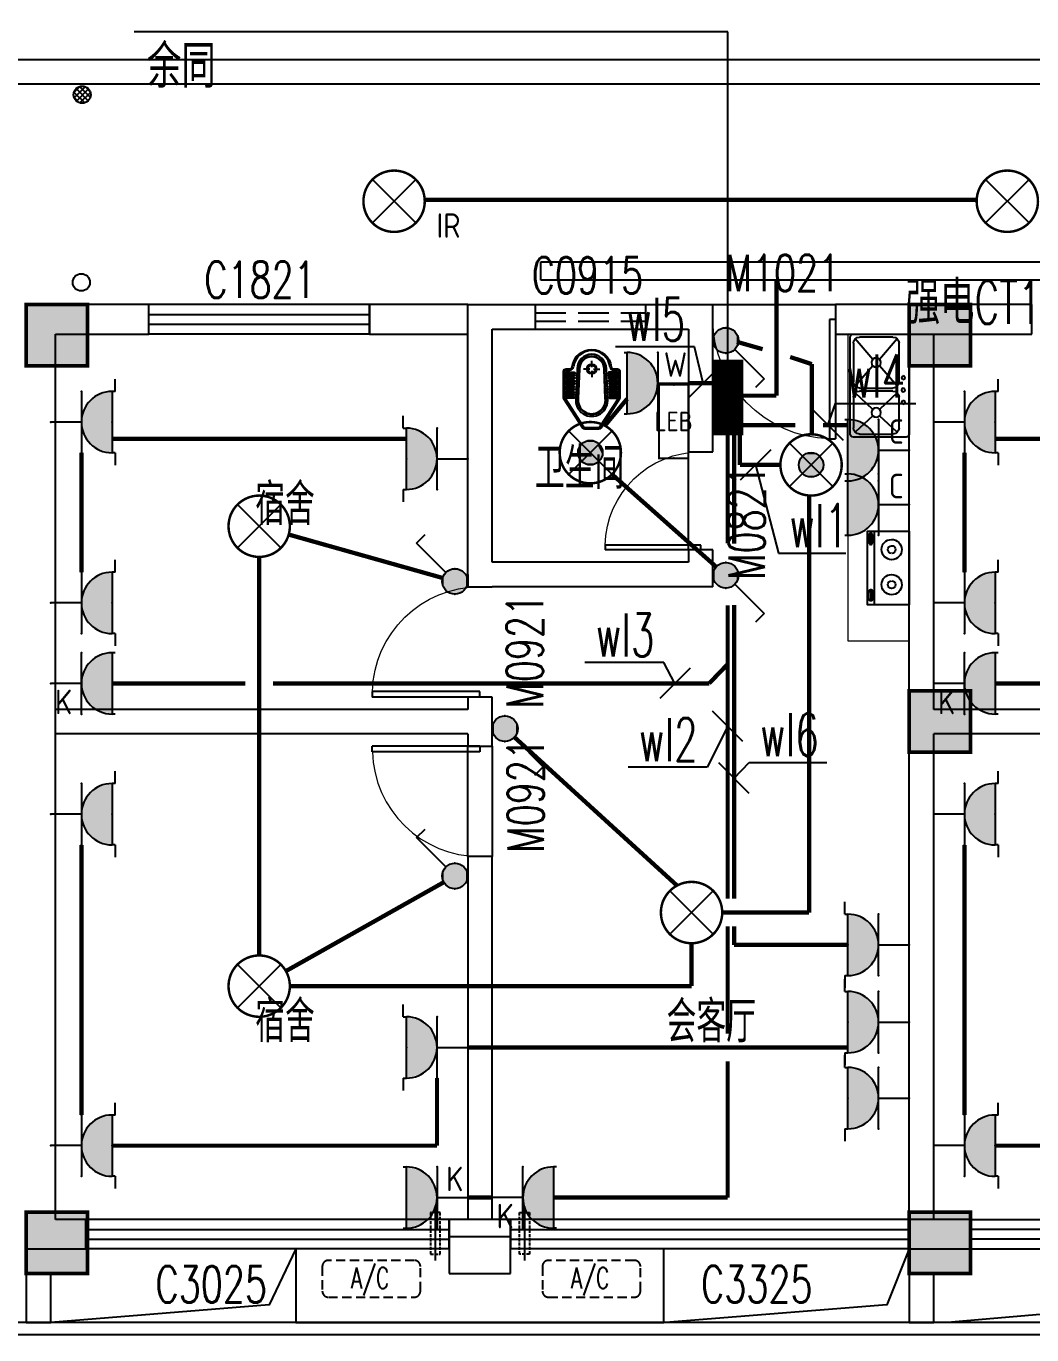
# Model space of a CAD drawing. Extents: x -9422388 to 15610651, y -1992469 to 953794.
# Drawn here: x -2665559 to -2657359, y -209906 to -199235 of the extents above; entities that cross this region are included whole.
import ezdxf
from ezdxf.enums import TextEntityAlignment as Align

# ---------------------------------------------------------------- set-up
doc = ezdxf.new("R2010")
doc.units = 0
doc.header["$LTSCALE"] = 1000
for name, pattern in [('( Hidden )', [0.375, 0.25, -0.125]), ('ACAD_ISO04W100', [30, 24, -3, 0, -3]), ('DASH', [0.35, 0.25, -0.1])]:
    doc.linetypes.add(name, pattern=pattern)
for name, color, linetype in [('A-ELEV-LIN-0.3', 30, 'Continuous'), ('A-ELEV-LIN-0.4', 40, 'Continuous'), ('A-FLOR-HVAC', 4, 'Continuous'), ('A-FLOR-OTHER2-ON', 83, 'Continuous'), ('A-SECT-DOOR', 141, 'Continuous'), ('C-KZ', 2, 'Continuous'), ('C-Z-HATCH', 253, 'Continuous'), ('CABLETRAY', 4, 'Continuous'), ('COLUMN', 9, 'Continuous'), ('DIM-插座', 3, 'Continuous'), ('DIM-照明', 3, 'Continuous'), ('DIM-箱柜', 3, 'Continuous'), ('EQUIP-插座', 3, 'Continuous'), ('EQUIP-照明', 3, 'Continuous'), ('EQUIP-箱柜', 3, 'Continuous'), ('PUB_TEXT', 7, 'Continuous'), ('TEL_TEXT', 7, 'Continuous'), ('WALL', 9, 'Continuous'), ('WALL-PARAPET', 6, 'Continuous'), ('WINDOW', 4, 'Continuous'), ('WINDOW_TEXT', 7, 'Continuous'), ('WIRE-插座', 5, 'Continuous'), ('WIRE-照明', 1, 'Continuous'), ('厨具', 4, 'Continuous'), ('洁具', 253, 'Continuous')]:
    doc.layers.add(name, color=color, linetype=linetype)
doc.layers.add('建筑底图', color=8, linetype='Continuous', lineweight=5)
doc.styles.add('_TCH_DIM', font='SIMPLEX', dxfattribs={"bigfont": 'GBCBIG'})
doc.styles.add('_TCH_WINDOW', font='SIMPLEX', dxfattribs={"height": 3.5, "bigfont": 'GBCBIG'})
doc.styles.add('_TEL_ATTDEF', font='GBENOR', dxfattribs={"width": 0.8, "height": 3, "bigfont": 'GBCBIG'})
doc.styles.add('_TEL_DIM', font='SIMPLEX', dxfattribs={"width": 0.8, "height": 3.5, "bigfont": 'HZTXT'})
doc.styles.get("Standard").update_dxf_attribs({"font": 'gbenor.shx', "bigfont": 'gbcbig.shx'})

# ---------------------------------------------------------------- blocks, each defined once
blk = doc.blocks.new('$plan$00002777')
at = {"layer": '厨具', "color": 0}
for p, q in [((-300, -284), (300, -284)), ((-267, -307), (-267, -318)), ((-257, -316), (-257, -333)), ((-192, -316), (-257, -316)), ((-192, -333), (-192, -316)), ((-176, -308), (-176, -318)), ((192, -308), (192, -318)), ((208, -316), (273, -316)), ((208, -333), (208, -316)), ((273, -316), (273, -333)), ((284, -307), (284, -318)), ((-257, -333), (-192, -333)), ((273, -333), (208, -333))]:
    blk.add_line(p, q, dxfattribs=at)
blk.add_lwpolyline([(300, 0), (-300, 0), (-300, -340), (300, -340)], close=True, dxfattribs=at)
for points in [[(-176, -308, 0.259034), (-178, -304, 0.076276), (-189, -299, 0.036515), (-203, -297, 0.026615), (-221, -296, 0.026615), (-240, -297, 0.036515), (-254, -299, 0.076276), (-265, -304, 0.259034), (-267, -308, 0.078462), (-267, -309, 0.056762)], [(-176, -318, 0.259034), (-178, -315, 0.076276), (-189, -310, 0.036515), (-203, -307, 0.026615), (-221, -306, 0.026615), (-240, -307, 0.036515), (-254, -310, 0.076276), (-265, -315, 0.259034), (-267, -318, 0.259034), (-265, -322, 0.056762), (-257, -326, 0.036515)], [(-192, -327, 0.008736), (-189, -327, 0.076276), (-178, -322, 0.259034), (-176, -318, 0.259034)], [(192, -308, -0.259034), (194, -304, -0.076276), (205, -299, -0.036515), (219, -297, -0.026615), (238, -296, -0.026615), (257, -297, -0.036515), (270, -299, -0.076276), (282, -304, -0.259034), (284, -308, -0.078462), (283, -309, -0.056762)], [(192, -318, -0.259034), (194, -315, -0.076276), (205, -310, -0.036515), (219, -307, -0.026615), (238, -306, -0.026615), (257, -307, -0.036515), (270, -310, -0.076276), (282, -315, -0.259034), (284, -318, -0.259034), (282, -322, -0.056762), (273, -326, -0.036515)], [(208, -327, -0.008736), (205, -327, -0.076276), (194, -322, -0.259034), (192, -318, -0.259034)]]:
    blk.add_lwpolyline(points, format="xyb", dxfattribs=at)
for centre, radius, start, end in [((-135, -143), 82.5, 0.964, 0), ((151, -143), 82.5, 180, 179.036), ((-135, -143), 31.6, 0.6532, 0), ((151, -143), 31.6, 180, 179.3468)]:
    blk.add_arc(centre, radius, start, end, dxfattribs=at)
blk = doc.blocks.new('$plan$00002871')
at = {"layer": '洁具', "color": 0}
for p, q in [((0, -475), (0, -423)), ((-15, -490), (-67, -490)), ((0, -505), (0, -557)), ((15, -490), (67, -490))]:
    blk.add_line(p, q, dxfattribs=at)
for points in [[(159, -508, -0.88995), (-159, -508, 0.380538), (-179, -491), (-210, -491, -0.414214), (-230, -471), (-230, -258, -0.144595), (-227, -247), (-73, -9, -0.254383), (-56, 0), (56, 0, -0.254383), (73, -9), (227, -247, -0.144595), (230, -258), (230, -471, -0.414214), (210, -491), (179, -491, 0.380538)], [(120, -491), (130, -252, 1.134994), (-130, -252), (-120, -491, 0.992594)], [(105, -490), (115, -251, 1.141146), (-115, -251), (-105, -490, 0.994896)], [(100, -490), (110, -251, 1.143479), (-110, -251), (-100, -490, 0.995777)], [(-149, -264, 1), (-149, -252), (-207, -252, 1), (-207, -264)], [(-148, -287, 1), (-148, -275), (-207, -275, 1), (-207, -287)], [(-147, -307, 1), (-147, -295), (-207, -295, 1), (-207, -307)], [(-146, -330, 1), (-146, -319), (-207, -319, 1), (-207, -330)], [(-149, -263, 1), (-149, -253), (-207, -253, 1), (-207, -263)], [(-148, -286, 1), (-148, -276), (-207, -276, 1), (-207, -286)], [(-147, -306, 1), (-147, -296), (-207, -296, 1), (-207, -306)], [(-146, -329, 1), (-146, -320), (-207, -320, 1), (-207, -329)], [(146, -330, -1), (146, -319), (207, -319, -1), (207, -330)], [(148, -287, -1), (148, -275), (207, -275, -1), (207, -287)], [(147, -307, -1), (147, -295), (207, -295, -1), (207, -307)], [(146, -329, -1), (146, -320), (207, -320, -1), (207, -329)], [(148, -286, -1), (148, -276), (207, -276, -1), (207, -286)], [(147, -306, -1), (147, -296), (207, -296, -1), (207, -306)], [(149, -264, -1), (149, -252), (207, -252, -1), (207, -264)], [(149, -263, -1), (149, -253), (207, -253, -1), (207, -263)], [(-146, -352, 1), (-146, -341), (-207, -341, 1), (-207, -352)], [(-145, -376, 1), (-145, -364), (-207, -364, 1), (-207, -376)], [(-144, -399, 1), (-144, -388), (-207, -388, 1), (-207, -399)], [(-143, -423, 1), (-143, -411), (-207, -411, 1), (-207, -423)], [(-146, -351, 1), (-146, -342), (-207, -342, 1), (-207, -351)], [(-145, -375, 1), (-145, -365), (-207, -365, 1), (-207, -375)], [(-144, -398, 1), (-144, -389), (-207, -389, 1), (-207, -398)], [(-143, -422, 1), (-143, -412), (-207, -412, 1), (-207, -422)], [(143, -423, -1), (143, -411), (207, -411, -1), (207, -423)], [(144, -399, -1), (144, -388), (207, -388, -1), (207, -399)], [(143, -422, -1), (143, -412), (207, -412, -1), (207, -422)], [(145, -376, -1), (145, -364), (207, -364, -1), (207, -376)], [(144, -398, -1), (144, -389), (207, -389, -1), (207, -398)], [(146, -352, -1), (146, -341), (207, -341, -1), (207, -352)], [(145, -375, -1), (145, -365), (207, -365, -1), (207, -375)], [(146, -351, -1), (146, -342), (207, -342, -1), (207, -351)], [(-141, -444, 1), (-141, -432), (-207, -432, 1), (-207, -444)], [(-141, -464, 1), (-141, -453), (-207, -453, 1), (-207, -464)], [(-141, -443, 1), (-141, -433), (-207, -433, 1), (-207, -443)], [(-141, -463, 1), (-141, -454), (-207, -454, 1), (-207, -463)], [(141, -444, -1), (141, -432), (207, -432, -1), (207, -444)], [(141, -464, -1), (141, -453), (207, -453, -1), (207, -464)], [(141, -443, -1), (141, -433), (207, -433, -1), (207, -443)], [(141, -463, -1), (141, -454), (207, -454, -1), (207, -463)]]:
    blk.add_lwpolyline(points, format="xyb", close=True, dxfattribs=at)
blk.add_lwpolyline([(-149, -507, 0.380538), (-179, -481), (-210, -481, -0.414214), (-220, -471), (-220, -258, -0.144595), (-218, -253), (-64, -15, -0.254383), (-56, -10), (56, -10, -0.254383), (64, -15), (218, -253, -0.144595), (220, -258), (220, -471, -0.414214), (210, -481), (179, -481, 0.380538), (149, -507, 0.380538)], format="xyb", dxfattribs=at)
for radius in [40, 31.7]:
    blk.add_circle((0, -490), radius, dxfattribs=at)
blk.add_arc((0, -490), 150, 186.665, 353.335, dxfattribs=at)
blk = doc.blocks.new('KTWJ1')
at = {"layer": 'A-FLOR-HVAC', "color": 0, "linetype": '( Hidden )', "ltscale": 0.3}
blk.add_lwpolyline([(152982, -14209, 0.414214), (153032, -14259), (153732, -14259, 0.414214), (153782, -14209), (153782, -14009, 0.414214), (153732, -13959), (153032, -13959, 0.414214), (152982, -14009)], format="xyb", close=True, dxfattribs=at)
at = {"layer": 'A-FLOR-HVAC', "color": 0, "style": '_TCH_WINDOW', "width": 0.705882}
blk.add_text('A/C', height=170, dxfattribs=at).set_placement((153214, -14188))
blk = doc.blocks.new('A$C0CF77FE4')
at = {"layer": 'A-FLOR-OTHER2-ON', "color": 0, "linetype": 'ACAD_ISO04W100', "ltscale": 5}
blk.add_line((40, 440), (40, 0), dxfattribs=at)
at = {"layer": 'A-FLOR-OTHER2-ON', "color": 0, "linetype": 'DASH', "ltscale": 0.1}
blk.add_lwpolyline([(0, 390), (80, 390), (80, 50), (0, 50)], close=True, dxfattribs=at)
blk = doc.blocks.new('$TCHSYS$WIN2D')
at = {"color": 0}
for p, q in [((-0.5, 0.5), (0.5, 0.5)), ((-0.5, 0.5), (-0.5, -0.5)), ((0.5, 0.5), (0.5, -0.5)), ((0.5, 0.1667), (-0.5, 0.1667)), ((0.5, -0.1667), (-0.5, -0.1667)), ((-0.5, -0.5), (0.5, -0.5))]:
    blk.add_line(p, q, dxfattribs=at)
blk = doc.blocks.new('$DorLib2D$00000001')
at = {"color": 0}
for p, q in [((0.45, 0.975), (0.5, 0.975)), ((0.45, 0), (0.45, 0.975)), ((0.5, 0), (0.5, 0.975)), ((0.5, 0), (0.45, 0))]:
    blk.add_line(p, q, dxfattribs=at)
at = {"color": 0, "lineweight": 13}
blk.add_arc((0.475, 0), 0.975, 91.4693, 180, dxfattribs=at)
blk = doc.blocks.new('$plan$00002763')
at = {"layer": '洁具', "color": 0}
for p, q in [((-381, -98), (-246, -241)), ((-345, -82), (-95, -82)), ((-59, -98), (-194, -241)), ((-6, -98), (161, -241)), ((30, -82), (345, -82)), ((381, -98), (214, -241)), ((-395, -405), (-395, -132)), ((-45, -132), (-45, -405)), ((-20, -405), (-20, -132)), ((395, -132), (395, -405)), ((-246, -297), (-381, -440)), ((-194, -297), (-59, -440)), ((161, -297), (-6, -440)), ((214, -297), (381, -440)), ((-95, -455), (-345, -455)), ((345, -455), (30, -455))]:
    blk.add_line(p, q, dxfattribs=at)
blk.add_lwpolyline([(-420, -25), (-420, -455, 0.200464), (-413, -473, 0.197353), (-395, -480), (395, -480, 0.19737), (413, -473, 0.200447), (420, -455), (420, -25, 0.200464), (413, -7, 0.197353), (395, 0), (-395, 0, 0.19737), (-413, -7, 0.200447), (-420, -25)], format="xyb", close=True, dxfattribs=at)
for centre, major_axis, start_param, end_param in [((-345, -132), (-50, 0), -1.570796, 0), ((-136, -48), (-14.2, 0), 3.141593, 9.424778), ((-95, -132), (-50, 0), 3.141593, 4.712389), ((-36, -48), (-15.1, 0), 3.141593, 9.424778), ((30, -132), (-50, 0), -1.570796, 0), ((64, -48), (-14.2, 0), 3.141593, 9.424778), ((345, -132), (-50, 0), 3.141593, 4.712389), ((-220, -269), (-38.6, 0), 3.141593, 9.424778), ((188, -269), (-38.6, 0), 3.141593, 9.424778), ((-345, -405), (50, 0), 3.141593, 4.712389), ((-95, -405), (50, 0), 4.712389, 6.283185), ((30, -405), (50, 0), 3.141593, 4.712389), ((345, -405), (50, 0), 4.712389, 6.283185)]:
    blk.add_ellipse(centre, major_axis=major_axis, ratio=0.9938, start_param=start_param, end_param=end_param, dxfattribs=at)
blk = doc.blocks.new('4444')
at = {"layer": 'A-ELEV-LIN-0.4'}
h = blk.add_hatch(dxfattribs=at)
h.set_pattern_fill('ANSI37', color=8, scale=20)
h.set_pattern_definition([(45, (828579.055, -10358), (-22.4506403, 22.4506403), []), (135, (828579.055, -10358), (-22.4506403, -22.4506403), [])])
edge = h.paths.add_edge_path()
edge.add_arc((1882886.5, -394362.6), 70, 0, 360)
at = {"layer": 'C-Z-HATCH'}
h = blk.add_hatch(color=8, dxfattribs=at)
h.dxf.hatch_style = 1
h.paths.add_polyline_path([(1882430.2, -396074.7), (1882930.2, -396074.7), (1882930.2, -396574.7), (1882430.2, -396574.7)])
h = blk.add_hatch(color=8, dxfattribs=at)
h.dxf.hatch_style = 1
h.paths.add_polyline_path([(1889630.2, -396074.7), (1890130.2, -396074.7), (1890130.2, -396574.7), (1889630.2, -396574.7)])
h = blk.add_hatch(color=8, dxfattribs=at)
h.dxf.hatch_style = 1
h.paths.add_polyline_path([(1889630.2, -399224.7), (1890130.2, -399224.7), (1890130.2, -399724.7), (1889630.2, -399724.7)])
h = blk.add_hatch(color=8, dxfattribs=at)
h.dxf.hatch_style = 1
h.paths.add_polyline_path([(1882430.2, -403474.7), (1882930.2, -403474.7), (1882930.2, -403974.7), (1882430.2, -403974.7)])
h = blk.add_hatch(color=8, dxfattribs=at)
h.dxf.hatch_style = 1
h.paths.add_polyline_path([(1889630.2, -403474.7), (1890130.2, -403474.7), (1890130.2, -403974.7), (1889630.2, -403974.7)])
at = {"color": 8}
blk.add_lwpolyline([(1889630.2, -396314.7), (1889130.2, -396314.7), (1889130.2, -398814.7), (1889630.2, -398814.7)], close=True, dxfattribs=at)
at = {"layer": 'A-ELEV-LIN-0.3', "color": 8}
for points in [[(1910300.1, -378228), (1910300.1, -378228, -0.4142136), (1910521.4, -377263.1), (1917469.5, -372908.3, -0.4142136), (1919537.1, -373382.6), (1932807.3, -394555, -0.2728148), (1932848.7, -396077.9), (1928630, -403701.1, -0.2728148), (1927317.5, -404474.7), (1876130.2, -404474.7, -0.4142134), (1874530.2, -402874.7), (1874530.2, -394774.7, -0.4142137), (1875230.2, -394074.7), (1875230.2, -394074.7)], [(1904230.2, -404374.7), (1876130.2, -404374.7, -0.4142134), (1874630.2, -402874.7), (1874630.2, -394774.7, -0.4142137), (1875230.2, -394174.7), (1875230.2, -394174.7)]]:
    blk.add_lwpolyline(points, format="xyb", dxfattribs=at)
for points in [[(1882430.2, -404374.7), (1882630.2, -404374.7), (1882630.2, -403974.7), (1882430.2, -403974.7)], [(1889630.2, -404374.7), (1889830.2, -404374.7), (1889830.2, -403974.7), (1889630.2, -403974.7)]]:
    blk.add_lwpolyline(points, close=True, dxfattribs=at)
at = {"layer": 'A-ELEV-LIN-0.4', "color": 8}
for points in [[(1884630.2, -403774.7), (1884412.7, -404229.5), (1882630.2, -404374.7)], [(1889630.2, -403774.7), (1889449, -404229.5), (1887643.5, -404374.7)], [(1891830.2, -403774.7), (1891612.7, -404229.5), (1889943.9, -404374.7)]]:
    blk.add_lwpolyline(points, dxfattribs=at)
for centre in [(1882886.5, -394362.6), (1882879.7, -395893.3)]:
    blk.add_circle(centre, 70, dxfattribs=at)
at = {"layer": 'A-SECT-DOOR', "color": 8}
blk.add_lwpolyline([(1885880.2, -403774.7), (1884630.2, -403774.7), (1884630.2, -404374.7), (1887630.2, -404374.7), (1887630.2, -403774.7), (1886380.2, -403774.7)], dxfattribs=at)
at = {"layer": 'C-KZ', "color": 8, "const_width": 30}
for points in [[(1882430.2, -396074.7), (1882930.2, -396074.7), (1882930.2, -396574.7), (1882430.2, -396574.7)], [(1889630.2, -396074.7), (1890130.2, -396074.7), (1890130.2, -396574.7), (1889630.2, -396574.7)], [(1889630.2, -399224.7), (1890130.2, -399224.7), (1890130.2, -399724.7), (1889630.2, -399724.7)], [(1882430.2, -403474.7), (1882930.2, -403474.7), (1882930.2, -403974.7), (1882430.2, -403974.7)], [(1889630.2, -403474.7), (1890130.2, -403474.7), (1890130.2, -403974.7), (1889630.2, -403974.7)]]:
    blk.add_lwpolyline(points, close=True, dxfattribs=at)
at = {"layer": 'COLUMN', "color": 8}
for p, q in [((1886380.2, -403674.7), (1885880.2, -403674.7)), ((1885880.2, -403674.7), (1885880.2, -403974.7)), ((1886380.2, -403974.7), (1886380.2, -403674.7)), ((1885880.2, -403974.7), (1886380.2, -403974.7))]:
    blk.add_line(p, q, dxfattribs=at)
at = {"layer": 'WALL', "color": 8}
for p, q in [((1883430.2, -396074.7), (1882430.2, -396074.7)), ((1883430.2, -396314.7), (1883430.2, -396074.7)), ((1886030.2, -396074.7), (1885230.2, -396074.7)), ((1885230.2, -396074.7), (1885230.2, -396314.7)), ((1886030.2, -396074.7), (1888030.2, -396074.7)), ((1886030.2, -398274.7), (1886030.2, -396074.7)), ((1888030.2, -397274.7), (1888030.2, -396074.7)), ((1888030.2, -396314.7), (1888030.2, -396074.7)), ((1889730.2, -396074.7), (1889030.2, -396074.7)), ((1889030.2, -396074.7), (1889030.2, -396314.7)), ((1890630.2, -396074.7), (1889730.2, -396074.7)), ((1890630.2, -396314.7), (1890630.2, -396074.7)), ((1886230.2, -396274.7), (1887830.2, -396274.7)), ((1886230.2, -398174.7), (1886230.2, -396274.7)), ((1887830.2, -396274.7), (1887830.2, -397274.7)), ((1882670.2, -396314.7), (1883430.2, -396314.7)), ((1882670.2, -399474.7), (1882670.2, -396314.7)), ((1885230.2, -396314.7), (1886030.2, -396314.7)), ((1889030.2, -396314.7), (1889730.2, -396314.7)), ((1889630.2, -399474.7), (1889630.2, -396314.7)), ((1889730.2, -396314.7), (1890630.2, -396314.7)), ((1889830.2, -399374.7), (1889830.2, -396314.7)), ((1887830.2, -397274.7), (1888030.2, -397274.7)), ((1888030.2, -398074.7), (1887830.2, -398074.7)), ((1887830.2, -398074.7), (1887830.2, -398174.7)), ((1888030.2, -398374.7), (1888030.2, -398074.7)), ((1887830.2, -398174.7), (1886230.2, -398174.7)), ((1886030.2, -398274.7), (1886030.2, -398374.7)), ((1886030.2, -398374.7), (1886230.2, -398374.7)), ((1888030.2, -398374.7), (1886230.2, -398374.7)), ((1886230.2, -399274.7), (1886030.2, -399274.7)), ((1886030.2, -399274.7), (1886030.2, -399374.7)), ((1886230.2, -399474.7), (1886230.2, -399274.7)), ((1886030.2, -399374.7), (1882670.2, -399374.7)), ((1893230.2, -399374.7), (1889830.2, -399374.7)), ((1882670.2, -403534.7), (1882670.2, -399474.7)), ((1886230.2, -399674.7), (1886230.2, -399474.7)), ((1889630.2, -403534.7), (1889630.2, -399474.7)), ((1886030.2, -399574.7), (1882670.2, -399574.7)), ((1886030.2, -399574.7), (1886030.2, -399674.7)), ((1893230.2, -399574.7), (1889830.2, -399574.7)), ((1889830.2, -403534.7), (1889830.2, -399574.7)), ((1886030.2, -399674.7), (1886230.2, -399674.7)), ((1886030.2, -400574.7), (1886030.2, -399674.7)), ((1886030.2, -399674.7), (1886230.2, -399674.7)), ((1886230.2, -399674.7), (1886230.2, -400574.7)), ((1886230.2, -400574.7), (1886030.2, -400574.7)), ((1886030.2, -400574.7), (1886030.2, -403534.7)), ((1886230.2, -400574.7), (1886030.2, -400574.7)), ((1886230.2, -403534.7), (1886230.2, -400574.7)), ((1882917.2, -403534.7), (1882670.2, -403534.7)), ((1882917.2, -403774.7), (1882917.2, -403534.7)), ((1886130.2, -403534.7), (1885880.2, -403534.7)), ((1885880.2, -403534.7), (1885880.2, -403674.7)), ((1886380.2, -403534.7), (1886130.2, -403534.7)), ((1886380.2, -403674.7), (1886380.2, -403534.7)), ((1889730.2, -403534.7), (1889630.2, -403534.7)), ((1889630.2, -403534.7), (1889630.2, -403774.7)), ((1890123.7, -403534.7), (1889730.2, -403534.7)), ((1890123.7, -403774.7), (1890123.7, -403534.7)), ((1882430.2, -403774.7), (1882917.2, -403774.7)), ((1889630.2, -403774.7), (1889730.2, -403774.7)), ((1889730.2, -403774.7), (1890123.7, -403774.7))]:
    blk.add_line(p, q, dxfattribs=at)
at = {"layer": 'WALL-PARAPET', "color": 8}
for p, q in [((1875230.2, -394074.7), (1904230.2, -394074.7)), ((1875430.2, -394274.7), (1904230.2, -394274.7))]:
    blk.add_line(p, q, dxfattribs=at)
at = {"layer": 'WINDOW', "color": 8, "linetype": 'DASH'}
for p, q in [((1886580.2, -396074.7, 900), (1886580.2, -396274.7, 900)), ((1887480.2, -396074.7, 900), (1887480.2, -396274.7, 900)), ((1886580.2, -396141.4, 900), (1887480.2, -396141.4, 900)), ((1886580.2, -396208.1, 900), (1887480.2, -396208.1, 900))]:
    blk.add_line(p, q, dxfattribs=at)
at = {"layer": 'WINDOW', "color": 8}
for p, q in [((1888030.2, -396074.7), (1889030.2, -396074.7)), ((1887830.2, -398074.7), (1887830.2, -397274.7))]:
    blk.add_line(p, q, dxfattribs=at)
at = {"color": 8, "rotation": 180}
blk.add_blockref('$plan$00002871', (1887041.9, -397089.8), dxfattribs=at)
at = {"layer": 'A-FLOR-HVAC', "color": 8}
for p in [(1731862.7, -389908.7), (1733657.2, -389908.7)]:
    blk.add_blockref('KTWJ1', p, dxfattribs=at)
at = {"layer": 'A-FLOR-OTHER2-ON', "color": 8, "linetype": 'DASH', "xscale": -1}
blk.add_blockref('A$C0CF77FE4', (1885806.3, -403867.7), dxfattribs=at)
at = {"layer": 'A-FLOR-OTHER2-ON', "color": 8, "linetype": 'DASH'}
blk.add_blockref('A$C0CF77FE4', (1886454, -403867.7), dxfattribs=at)
at = {"layer": 'WINDOW', "color": 8}
ref = blk.add_blockref('$DorLib2D$00000001', (1888530.2, -396194.7), dxfattribs=dict(at, xscale=1000, yscale=-1000, zscale=1000, rotation=359.9999999999907))
ref.add_attrib('A', 'M1021', (1888131.6, -395966), dxfattribs={"layer": 'WINDOW_TEXT', "color": 8, "height": 297.5, "style": '_TCH_WINDOW', "width": 0.705882})
ref = blk.add_blockref('$TCHSYS$WIN2D', (1884330.2, -396194.7), dxfattribs=dict(at, xscale=-1800, yscale=-240, zscale=-1800, rotation=359.9999999999926))
ref.add_attrib('A', 'C1821', (1883882.9, -396020.4), dxfattribs={"layer": 'WINDOW_TEXT', "color": 8, "height": 297.5, "style": '_TCH_WINDOW', "width": 0.705882})
ref = blk.add_blockref('$DorLib2D$00000001', (1887930.2, -397674.7), dxfattribs=dict(at, xscale=-800, yscale=800, zscale=-800, rotation=90.00000000000634))
ref.add_attrib('A', 'M0821', (1888453.9, -398319.7), dxfattribs={"layer": 'WINDOW_TEXT', "color": 8, "height": 297.5, "rotation": 90, "style": '_TCH_WINDOW', "width": 0.705882})
ref = blk.add_blockref('$DorLib2D$00000001', (1886130.2, -398824.7), dxfattribs=dict(at, xscale=-900, yscale=900, zscale=-900, rotation=90.00000000001111))
ref.add_attrib('A', 'M0921', (1886644.9, -399369.4), dxfattribs={"layer": 'WINDOW_TEXT', "color": 8, "height": 297.5, "rotation": 90, "style": '_TCH_WINDOW', "width": 0.705882})
ref = blk.add_blockref('$DorLib2D$00000001', (1886130.2, -400124.7), dxfattribs=dict(at, xscale=900, yscale=900, zscale=900, rotation=90.00000000000634))
ref.add_attrib('A', 'M0921', (1886652.1, -400544.4), dxfattribs={"layer": 'WINDOW_TEXT', "color": 8, "height": 297.5, "rotation": 90, "style": '_TCH_WINDOW', "width": 0.705882})
ref = blk.add_blockref('$DorLib2D$00000001', (1886130.2, -400124.7), dxfattribs=dict(at, xscale=900, yscale=900, zscale=900, rotation=90.00000000000634))
ref.add_attrib('A', 'M0921', (1886652.1, -400544.4), dxfattribs={"layer": 'WINDOW_TEXT', "color": 8, "height": 297.5, "rotation": 90, "style": '_TCH_WINDOW', "width": 0.705882})
ref = blk.add_blockref('$TCHSYS$WIN2D', (1884398.7, -403654.7), dxfattribs=dict(at, xscale=-2963, yscale=-240, zscale=-2963, rotation=359.9999999999926))
ref.add_attrib('A', 'C3025', (1883485.2, -404211.8), dxfattribs={"layer": 'WINDOW_TEXT', "color": 8, "height": 297.5, "style": '_TCH_WINDOW', "width": 0.705882})
ref = blk.add_blockref('$TCHSYS$WIN2D', (1888005.2, -403654.7), dxfattribs=dict(at, xscale=-3250, yscale=240, zscale=-3250, rotation=359.9999999999917))
ref.add_attrib('A', 'C3325', (1887933.4, -404210.7), dxfattribs={"layer": 'WINDOW_TEXT', "color": 8, "height": 297.5, "style": '_TCH_WINDOW', "width": 0.705882})
ref = blk.add_blockref('$TCHSYS$WIN2D', (1891605.2, -403654.7), dxfattribs=dict(at, xscale=-2963, yscale=-240, zscale=-2963, rotation=179.9999999999722))
ref.add_attrib('A', 'C3025', (1890704.9, -404210.3), dxfattribs={"layer": 'WINDOW_TEXT', "color": 8, "height": 297.5, "rotation": 360, "style": '_TCH_WINDOW', "width": 0.705882})
at = {"layer": '厨具', "color": 8, "yscale": -1, "rotation": 90.00000000000756}
blk.add_blockref('$plan$00002763', (1889630.2, -396734.7), dxfattribs=at)
at = {"layer": '厨具', "color": 8, "xscale": -1, "rotation": 270.0000000000076}
blk.add_blockref('$plan$00002777', (1889630.2, -398222.8), dxfattribs=at)
at = {"layer": 'PUB_TEXT', "color": 8, "style": '_TCH_DIM'}
for s, p in [('卫生间', (1886578.4, -397577.6)), ('宿舍', (1884297.7, -397871.8)), ('宿舍', (1884297.7, -402088.1)), ('会客厅', (1887651.9, -402091))]:
    blk.add_text(s, height=337.59, dxfattribs=at).set_placement(p)
at = {"layer": 'WINDOW_TEXT', "color": 8, "style": '_TCH_WINDOW', "width": 0.705882}
blk.add_text('C0915', height=297.5, dxfattribs=at).set_placement((1886552.6, -395984.1))
blk = doc.blocks.new('$equip$00002530')
for p, q in [((-0.354, 0.354), (0.354, -0.354)), ((0.354, 0.354), (-0.354, -0.354))]:
    blk.add_line(p, q)
at = {"const_width": 0.04}
blk.add_lwpolyline([(0, 0.5, -1), (0, -0.5, -1), (0, 0.5, -2.479085)], format="xyb", dxfattribs=at)
blk.add_circle((0, 0), 0.5)
for p in [(0, 0.5), (-0.5, 0), (0.5, 0), (0, -0.5)]:
    blk.add_point(p)
at = {"color": 7, "style": '_TEL_DIM', "flags": 1}
blk.add_attdef('A', text='', height=0.00002, dxfattribs=at).set_placement((0, 0), align=Align.MIDDLE_CENTER)
at = {"color": 7, "style": '_TEL_DIM'}
blk.add_attdef('$TEXT$', text='', height=0.4, dxfattribs=at).set_placement((0.887, -0.396), align=Align.MIDDLE_CENTER)
blk = doc.blocks.new('$equip$00002539')
for p, q in [((-0.354, 0.354), (0.354, -0.354)), ((0.354, 0.354), (-0.354, -0.354))]:
    blk.add_line(p, q)
at = {"const_width": 0.04}
blk.add_lwpolyline([(-0.5, 0, 1), (0.5, 0, 1), (-0.5, 0, 0.911406)], format="xyb", dxfattribs=at)
blk.add_circle((0, 0), 0.5)
for p in [(0, 0.5), (-0.5, 0), (0.5, 0), (0, -0.5)]:
    blk.add_point(p)
at = {"color": 7, "style": '_TEL_DIM', "flags": 1}
blk.add_attdef('A', text='', height=0.00002, dxfattribs=at).set_placement((0, 0), align=Align.MIDDLE_CENTER)
blk = doc.blocks.new('$equip$00002828')
for p, q in [((0.354, 0.354), (-0.354, -0.354)), ((-0.354, 0.354), (0.354, -0.354))]:
    blk.add_line(p, q)
at = {"const_width": 0.04}
blk.add_lwpolyline([(0.5, 0, -1), (-0.5, 0, -1), (0.5, 0, 1)], format="xyb", dxfattribs=at)
for radius in [0.5, 0.2]:
    blk.add_circle((0, 0), radius)
for p in [(0, 0.5), (-0.5, 0), (0.5, 0), (0, -0.5)]:
    blk.add_point(p)
for points in [[(-0.173, 0.1), (0.173, 0.1), (-0.2, 0), (0.2, 0)], [(-0.173, -0.1), (0.173, -0.1), (-0.2, 0), (0.2, 0)], [(-0.1, 0.173), (0.1, 0.173), (-0.173, 0.1), (0.173, 0.1)], [(0, 0.2), (0, 0.2), (-0.1, 0.173), (0.1, 0.173)], [(-0.1, -0.173), (0.1, -0.173), (-0.173, -0.1), (0.173, -0.1)], [(0, -0.2), (0, -0.2), (-0.1, -0.173), (0.1, -0.173)]]:
    blk.add_solid(points)
at = {"color": 7, "style": '_TEL_DIM', "flags": 1}
for tag in ['A', 'REMARK']:
    blk.add_attdef(tag, text='', height=0.00002, dxfattribs=at).set_placement((0, 0), align=Align.MIDDLE_CENTER)
blk = doc.blocks.new('$equip$00001764')
for p, q in [((-0.5, 1.05), (-0.5, 1)), ((-0.5, 1), (0.5, 1)), ((0.5, 1.05), (0.5, 1)), ((0.5, 0.5), (-0.5, 0.5)), ((0, 0.5), (0, 0))]:
    blk.add_line(p, q)
blk.add_arc((0, 1), 0.5, 180, 0)
for p in [(-0.5, 0.5), (0.5, 0.5), (0, 0)]:
    blk.add_point(p)
for points in [[(0.433, 0.75), (-0.433, 0.75), (0.5, 1), (-0.5, 1)], [(0.25, 0.567), (-0.25, 0.567), (0.433, 0.75), (-0.433, 0.75)], [(0, 0.5), (0, 0.5), (0.25, 0.567), (-0.25, 0.567)]]:
    blk.add_solid(points)
at = {"color": 7, "style": '_TEL_DIM'}
blk.add_attdef('$TEXT$', text='', height=0.4, dxfattribs=at).set_placement((0.303, 0.211), align=Align.MIDDLE_CENTER)
at = {"color": 7, "style": '_TEL_DIM', "flags": 1}
blk.add_attdef('A', text='', height=0.00002, dxfattribs=at).set_placement((0, 0), align=Align.MIDDLE_CENTER)
blk = doc.blocks.new('$equip$00001240')
for p, q in [((-0.5, 1.05), (-0.7, 1.05)), ((-0.5, 1.05), (-0.5, 1)), ((-0.5, 1), (0.5, 1)), ((0.5, 1.05), (0.7, 1.05)), ((0.5, 1.05), (0.5, 1)), ((-0.5, 0.5), (0.5, 0.5)), ((0, 0.5), (0, 0))]:
    blk.add_line(p, q)
blk.add_arc((0, 1), 0.5, 180, 0)
for points in [[(0.433, 0.75), (-0.433, 0.75), (0.5, 1), (-0.5, 1)], [(0.25, 0.567), (-0.25, 0.567), (0.433, 0.75), (-0.433, 0.75)], [(0, 0.5), (0, 0.5), (0.25, 0.567), (-0.25, 0.567)]]:
    blk.add_solid(points)
at = {"layer": 'EQUIP-照明'}
for p in [(0, 1), (-0.5, 0.5), (0.5, 0.5), (0, 0)]:
    blk.add_point(p, dxfattribs=at)
at = {"layer": 'EQUIP-照明', "flags": 9}
blk.add_attdef('A', (0, 0), '', height=0.00002, dxfattribs=at)
blk = doc.blocks.new('$equip$00001962')
for p, q in [((0.147, 0.356), (0.625, 0.833)), ((0.625, 0.833), (0.766, 0.692))]:
    blk.add_line(p, q)
blk.add_circle((0, 0.208), 0.208)
for p in [(0, 0.417), (-0.208, 0.208), (0, 0), (0.208, 0.208)]:
    blk.add_point(p)
for points in [[(-0.18, 0.313), (0.18, 0.313), (-0.208, 0.208), (0.208, 0.208)], [(-0.104, 0.389), (0.104, 0.389), (-0.18, 0.313), (0.18, 0.313)], [(0, 0.417), (0, 0.417), (-0.104, 0.389), (0.104, 0.389)], [(-0.18, 0.104), (0.18, 0.104), (-0.208, 0.208), (0.208, 0.208)], [(-0.104, 0.028), (0.104, 0.028), (-0.18, 0.104), (0.18, 0.104)], [(0, 0), (0, 0), (-0.104, 0.028), (0.104, 0.028)]]:
    blk.add_solid(points)
at = {"layer": 'TEL_TEXT', "style": '_TEL_DIM', "flags": 1}
blk.add_attdef('A', text='', height=0.00002, dxfattribs=at).set_placement((0, 0), align=Align.MIDDLE_CENTER)
blk = doc.blocks.new('*X41')
at = {"color": 0}
for p, q in [((-250, 32.8), (-82.8, 200)), ((-250, 68.2), (-118.2, 200)), ((-250, 103.6), (-153.6, 200)), ((-250, 138.9), (-188.9, 200)), ((-250, 174.3), (-224.3, 200)), ((-247.5, 0), (-47.5, 200)), ((-212.1, 0), (-12.1, 200)), ((-176.8, 0), (23.2, 200)), ((-141.4, 0), (58.6, 200)), ((-106.1, 0), (93.9, 200)), ((-70.7, 0), (129.3, 200)), ((-35.4, 0), (164.6, 200)), ((0, 0), (200, 200)), ((35.4, 0), (235.4, 200)), ((70.7, 0), (250, 179.3)), ((106.1, 0), (250, 143.9)), ((141.4, 0), (250, 108.6)), ((176.8, 0), (250, 73.2)), ((212.1, 0), (250, 37.9)), ((247.5, 0), (250, 2.5))]:
    blk.add_line(p, q, dxfattribs=at)
blk = doc.blocks.new('$equip$00002943')
for p, q in [((-0.75, 0.6), (-0.75, 0)), ((0.75, 0.6), (-0.75, 0.6)), ((0.75, 0), (0.75, 0.6)), ((-0.75, 0), (0.75, 0))]:
    blk.add_line(p, q)
for points, const_width in [([(-0.75, 0.3), (0.75, 0.3)], 0.6), ([(-0.75, 0.6), (-0.75, 0), (0.75, 0), (0.75, 0.6), (-0.75, 0.6), (-0.75, 0)], 0.04)]:
    blk.add_lwpolyline(points, dxfattribs=dict(const_width=const_width))
for p in [(0, 0.6), (-0.75, 0.3), (0.75, 0.3), (0, 0)]:
    blk.add_point(p)
at = {"xscale": 0.00300000000061118, "yscale": 0.00300000000061118, "zscale": 0.00300000000061118}
blk.add_blockref('*X41', (0, 0), dxfattribs=at)
at = {"color": 7, "style": '_TEL_DIM', "flags": 1}
for tag in ['A', 'REMARK']:
    blk.add_attdef(tag, text='', height=0.00002, dxfattribs=at).set_placement((0, 0), align=Align.MIDDLE_CENTER)
blk = doc.blocks.new('$equip$00002908')
for p, q in [((0.75, 0.6), (-0.75, 0.6)), ((-0.75, 0.6), (-0.75, 0)), ((0.75, 0), (0.75, 0.6)), ((-0.75, 0), (0.75, 0))]:
    blk.add_line(p, q)
at = {"const_width": 0.04}
blk.add_lwpolyline([(-0.75, 0.6), (-0.75, 0), (0.75, 0), (0.75, 0.6), (-0.75, 0.6), (-0.75, 0)], dxfattribs=at)
for p in [(0, 0.6), (-0.75, 0.3), (0.75, 0.3), (0, 0)]:
    blk.add_point(p)
at = {"color": 7, "style": '_TEL_DIM'}
blk.add_attdef('$TEXT$', text='', height=0.4, dxfattribs=at).set_placement((0, 0.3), align=Align.MIDDLE_CENTER)
at = {"color": 7, "style": '_TEL_DIM', "flags": 1}
for tag in ['A', 'REMARK']:
    blk.add_attdef(tag, text='', height=0.00002, dxfattribs=at).set_placement((0, 0), align=Align.MIDDLE_CENTER)

msp = doc.modelspace()

# ---------------------------------------------------------------- linework, layer by layer
at = {"layer": 'CABLETRAY'}
for p, q in [((-2661361.43383, -201307.04918), (-2661361.43383, -201157.04918)), ((-2661361.43383, -201157.04918), (-2638033.74016, -201157.04918)), ((-2638033.74016, -201307.04918), (-2661361.43383, -201307.04918))]:
    msp.add_line(p, q, dxfattribs=at)
at = {"layer": 'DIM-插座'}
for p, q in [((-2659914.19015, -202022.30549), (-2660161.67752, -202269.79287)), ((-2659145.67752, -202364.30549), (-2658898.19015, -202611.79287)), ((-2660144.69015, -204470.30549), (-2660392.17752, -204717.79287)), ((-2659714.99647, -205067.79287), (-2659962.48384, -204820.30549)), ((-2659662.27569, -205490.79287), (-2659909.76306, -205243.30549))]:
    msp.add_line(p, q, dxfattribs=at)
for points in [[(-2660108.93383, -201850.04918), (-2660753.26717, -201850.04918)], [(-2660037.93383, -202146.04918), (-2660108.93383, -201850.04918)], [(-2659021.93383, -202488.04918), (-2658958.74016, -202312.04918)], [(-2658958.74016, -202312.04918), (-2658303.74016, -202312.04918)], [(-2660358.43383, -204424.54918), (-2661002.76717, -204424.54918)], [(-2660268.43383, -204594.04918), (-2660358.43383, -204424.54918)], [(-2659838.74016, -204944.04918), (-2660006.93383, -205277.04918)], [(-2660006.93383, -205277.04918), (-2660651.26717, -205277.04918)], [(-2659786.01938, -205367.04918), (-2659663.43383, -205238.04918)], [(-2659663.43383, -205238.04918), (-2659029.76717, -205238.04918)]]:
    msp.add_lwpolyline(points, dxfattribs=at)
at = {"layer": 'DIM-照明'}
msp.add_line((-2659488.19015, -202689.05248), (-2659735.67752, -202936.53985), dxfattribs=at)
for points in [[(-2659611.93383, -202812.79617), (-2659423.93383, -203532.54918)], [(-2659423.93383, -203532.54918), (-2658875.6005, -203532.54918)]]:
    msp.add_lwpolyline(points, dxfattribs=at)
at = {"layer": 'DIM-箱柜'}
for p, q in [((-2659838.74016, -199282.11309), (-2664678.16174, -199282.11309)), ((-2659838.74016, -201962.79617), (-2659838.74016, -199282.11309))]:
    msp.add_line(p, q, dxfattribs=at)
at = {"layer": 'WIRE-插座', "linetype": 'Continuous', "const_width": 35}
for points in [[(-2660158.74016, -202146.04918), (-2659958.74016, -202146.04918)], [(-2659718.74016, -202488.04918), (-2659286.93383, -202488.04918)], [(-2659061.93383, -202488.04918), (-2658858.74016, -202488.04918)], [(-2664858.74016, -202601.04918), (-2662458.74016, -202601.04918)], [(-2659838.74016, -203452.54918), (-2659838.74016, -202562.79617)], [(-2659786.01938, -203454.54918), (-2659786.01938, -202562.79617)], [(-2657658.74016, -202601.04918), (-2655258.74016, -202601.04918)], [(-2665108.74016, -203687.54918), (-2665108.74016, -202713.54918)], [(-2657908.74016, -203687.54918), (-2657908.74016, -202713.54918)], [(-2659838.74016, -206350.29632), (-2659838.74016, -203956.54918)], [(-2659786.01938, -206350.29632), (-2659786.01938, -203954.54918)], [(-2659989.43383, -204594.04918), (-2659838.74016, -204437.54918)], [(-2664858.74016, -204594.04918), (-2663771.24024, -204594.04918)], [(-2663546.24024, -204594.04918), (-2659989.43383, -204594.04918)], [(-2657658.74016, -204594.04918), (-2656571.24024, -204594.04918)], [(-2665108.74016, -208113.54918), (-2665108.74016, -205911.04918)], [(-2657908.74016, -208113.54918), (-2657908.74016, -205911.04918)], [(-2659838.74016, -207450.29611), (-2659838.74016, -206575.29632)], [(-2659786.01938, -206726.04539), (-2659786.01938, -206575.29632)], [(-2659786.01938, -206726.04539), (-2658858.74016, -206726.04539)], [(-2661958.74016, -207562.79617), (-2658858.74016, -207562.79608)], [(-2659838.74016, -208786.54918), (-2659838.74016, -207675.29611)], [(-2662208.74016, -208363.54918), (-2662208.74016, -207812.79617)], [(-2664858.74016, -208363.54918), (-2662208.74016, -208363.54918)], [(-2657658.74016, -208363.54918), (-2655008.74016, -208363.54918)], [(-2661958.74016, -208786.54918), (-2661758.74016, -208786.54918)], [(-2661258.74016, -208786.54918), (-2659838.74016, -208786.54918)]]:
    msp.add_lwpolyline(points, dxfattribs=at)
at = {"layer": 'WIRE-照明', "linetype": 'Continuous', "const_width": 35}
for points in [[(-2662309.03426, -200650.68221), (-2657808.44727, -200650.68221)], [(-2659441.43383, -202248.23773), (-2659441.43383, -201307.04918)], [(-2659764.36251, -201808.9158), (-2659553.93383, -201868.88929)], [(-2659328.93383, -201933.01571), (-2659152.42946, -201991.04918)], [(-2659152.42946, -202562.87583), (-2659152.42946, -201991.04918)], [(-2660840.14333, -202492.71713), (-2660658.74016, -202274.04918)], [(-2659718.74016, -202248.23773), (-2659441.43383, -202248.23773)], [(-2659738.43383, -202812.79617), (-2659738.43383, -202562.79617)], [(-2659738.43383, -202812.79617), (-2659408.7402, -202812.79617)], [(-2660781.9635, -202889.57286), (-2659932.47547, -203643.64433)], [(-2659174.43383, -206462.79632), (-2659174.43383, -203062.3031)], [(-2663418.1236, -203380.64628), (-2662163.16375, -203734.52528)], [(-2663658.74024, -206812.79617), (-2663658.74024, -203562.79617)], [(-2661577.62047, -205033.00249), (-2660251.7222, -206242.65538)], [(-2663440.88083, -206940.1696), (-2662153.68158, -206215.64358)], [(-2659883.24027, -206462.79632), (-2659174.43383, -206462.79632)], [(-2660133.43383, -207062.79617), (-2660133.43383, -206712.79624)], [(-2663408.74024, -207062.79617), (-2660133.43383, -207062.79617)]]:
    msp.add_lwpolyline(points, dxfattribs=at)

# ---------------------------------------------------------------- block references
at = {"layer": 'EQUIP-插座'}
ref = msp.add_blockref('$equip$00001764', (-2660158.74016, -202146.04918), dxfattribs=dict(at, xscale=500, yscale=500, zscale=500, rotation=90))
ref.add_attrib('$TEXT$', 'W', dxfattribs={"layer": '0', "color": 7, "height": 200, "style": '_TEL_ATTDEF'}).set_placement((-2660264.25042, -201994.5194), align=Align.MIDDLE_CENTER)
at = {"layer": 'EQUIP-插座', "xscale": 500, "yscale": 500, "zscale": 500}
for p, rotation in [((-2665358.74016, -202463.54918), 270), ((-2658158.74016, -202463.54918), 270), ((-2661958.74016, -202762.79617), 90), ((-2665358.74016, -203937.54918), 270), ((-2658158.74016, -203937.54918), 270), ((-2665358.74016, -205661.04918), 269.9999999999999), ((-2658158.74016, -205661.04918), 269.9999999999999), ((-2658358.74016, -206726.04918), 90), ((-2658358.74016, -207356.29617), 90), ((-2661958.74016, -207562.79617), 90), ((-2658358.74016, -207975.54918), 90), ((-2665358.74016, -208363.54918), 269.9999999999999), ((-2658158.74016, -208363.54918), 269.9999999999999)]:
    msp.add_blockref('$equip$00001240', p, dxfattribs=dict(at, rotation=rotation))
at = {"layer": 'EQUIP-插座'}
ref = msp.add_blockref('$equip$00001764', (-2658358.74016, -202692.54918), dxfattribs=dict(at, xscale=500, yscale=500, zscale=500, rotation=90))
ref.add_attrib('$TEXT$', 'C', dxfattribs={"layer": '0', "color": 7, "height": 200, "style": '_TEL_ATTDEF'}).set_placement((-2658464.25042, -202541.0194), align=Align.MIDDLE_CENTER)
ref = msp.add_blockref('$equip$00001764', (-2658358.74016, -203136.54918), dxfattribs=dict(at, xscale=500, yscale=500, zscale=500, rotation=90))
ref.add_attrib('$TEXT$', 'C', dxfattribs={"layer": '0', "color": 7, "height": 200, "style": '_TEL_ATTDEF'}).set_placement((-2658464.25042, -202985.0194), align=Align.MIDDLE_CENTER)
ref = msp.add_blockref('$equip$00001764', (-2665358.74016, -204594.04918), dxfattribs=dict(at, xscale=500, yscale=500, zscale=500, rotation=270))
ref.add_attrib('$TEXT$', 'K', dxfattribs={"layer": '0', "color": 7, "height": 200, "style": '_TEL_ATTDEF'}).set_placement((-2665253.22989, -204745.57896), align=Align.MIDDLE_CENTER)
ref = msp.add_blockref('$equip$00001764', (-2658158.74016, -204594.04918), dxfattribs=dict(at, xscale=500, yscale=500, zscale=500, rotation=270))
ref.add_attrib('$TEXT$', 'K', dxfattribs={"layer": '0', "color": 7, "height": 200, "style": '_TEL_ATTDEF'}).set_placement((-2658053.22989, -204745.57896), align=Align.MIDDLE_CENTER)
ref = msp.add_blockref('$equip$00001764', (-2661958.74016, -208786.54918), dxfattribs=dict(at, xscale=500, yscale=500, zscale=500, rotation=90))
ref.add_attrib('$TEXT$', 'K', dxfattribs={"layer": '0', "color": 7, "height": 200, "style": '_TEL_ATTDEF'}).set_placement((-2662064.25042, -208635.0194), align=Align.MIDDLE_CENTER)
ref = msp.add_blockref('$equip$00001764', (-2661758.74016, -208786.54918), dxfattribs=dict(at, xscale=500, yscale=500, zscale=500, rotation=270))
ref.add_attrib('$TEXT$', 'K', dxfattribs={"layer": '0', "color": 7, "height": 200, "style": '_TEL_ATTDEF'}).set_placement((-2661653.22989, -208938.07896), align=Align.MIDDLE_CENTER)
at = {"layer": 'EQUIP-照明'}
ref = msp.add_blockref('$equip$00002530', (-2662558.74077, -200662.79263), dxfattribs=dict(at, xscale=500, yscale=500, zscale=500))
ref.add_attrib('$TEXT$', 'IR', dxfattribs={"layer": '0', "color": 7, "height": 200, "style": '_TEL_ATTDEF'}).set_placement((-2662115.11202, -200860.73658), align=Align.MIDDLE_CENTER)
ref = msp.add_blockref('$equip$00002530', (-2657558.74077, -200662.79263), dxfattribs=dict(at, xscale=500, yscale=500, zscale=500))
ref.add_attrib('$TEXT$', 'IR', dxfattribs={"layer": '0', "color": 7, "height": 200, "style": '_TEL_ATTDEF'}).set_placement((-2657115.11202, -200860.73658), align=Align.MIDDLE_CENTER)
at = {"layer": 'EQUIP-照明', "xscale": 500, "yscale": 500, "zscale": 500}
for p, rotation in [((-2659958.74016, -201798.04918), 270), ((-2661958.74016, -203762.79617), 90), ((-2659958.74016, -203712.79617), 270), ((-2661758.74016, -204962.79617), 270), ((-2661958.74016, -206164.54918), 90)]:
    msp.add_blockref('$equip$00001962', p, dxfattribs=dict(at, rotation=rotation))
for name, p in [('$equip$00002828', (-2660958.7402, -202712.79617)), ('$equip$00002828', (-2659158.7402, -202812.79617)), ('$equip$00002539', (-2663658.74022, -203312.79617)), ('$equip$00002539', (-2660133.24027, -206462.79632)), ('$equip$00002539', (-2663658.74024, -207062.79617))]:
    msp.add_blockref(name, p, dxfattribs=at)
at = {"layer": 'EQUIP-箱柜', "xscale": 400, "yscale": 400, "zscale": 400, "rotation": 270}
msp.add_blockref('$equip$00002943', (-2659958.74016, -202262.79617), dxfattribs=at)
at = {"layer": 'EQUIP-箱柜'}
ref = msp.add_blockref('$equip$00002908', (-2660158.74016, -202458.54918), dxfattribs=dict(at, xscale=400, yscale=400, zscale=400, rotation=90))
ref.add_attrib('$TEXT$', 'LEB', dxfattribs={"layer": '0', "color": 7, "height": 160, "style": '_TEL_ATTDEF'}).set_placement((-2660278.74016, -202458.54918), align=Align.MIDDLE_CENTER)
at = {"layer": '建筑底图', "color": 8}
msp.add_blockref('4444', (-4547988.93389, 194568.76239), dxfattribs=at)

# ---------------------------------------------------------------- texts
at = {"layer": 'DIM-插座', "color": 7, "style": '_TEL_DIM', "width": 0.64}
for s, p in [('wl5', (-2660665.76717, -201800.04918)), ('wl4', (-2658871.24016, -202262.04918)), ('wl3', (-2660915.26717, -204374.54918)), ('wl2', (-2660563.76717, -205227.04918)), ('wl6', (-2659575.93383, -205188.04918))]:
    msp.add_text(s, height=350, dxfattribs=at).set_placement(p)
at = {"layer": 'DIM-照明', "color": 7, "style": '_TEL_DIM', "width": 0.64}
msp.add_text('wl1', height=350, dxfattribs=at).set_placement((-2659336.43383, -203482.54918))
at = {"layer": 'DIM-箱柜', "color": 7, "style": '_TEL_DIM', "width": 0.8}
msp.add_text('余同', height=350, dxfattribs=at).set_placement((-2664573.16174, -199737.11309))
at = {"layer": 'TEL_TEXT', "style": '_TEL_DIM'}
for s, width, p in [('强电', 0.8, (-2658386.43383, -201662.79341)), ('CT150*75', 0.64, (-2657826.43383, -201662.79341))]:
    msp.add_text(s, height=350, dxfattribs=dict(at, width=width)).set_placement(p)

doc.saveas('drawing.dxf')
